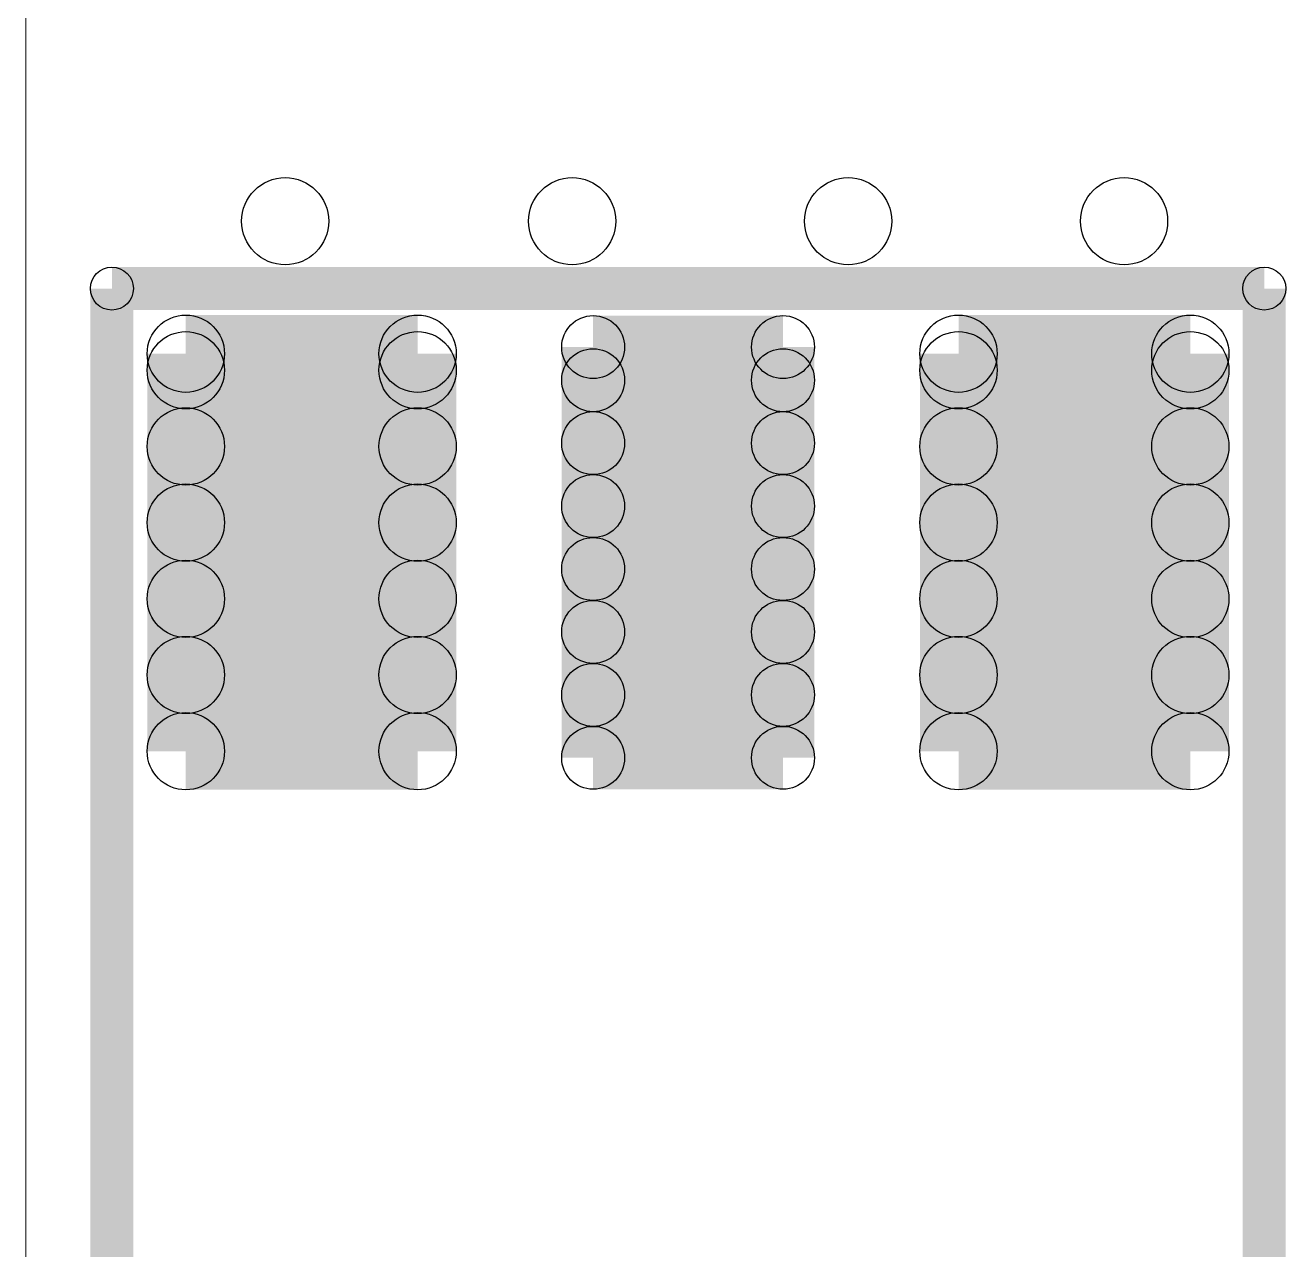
# Model space of a CAD drawing. Extents: x 0 to 126, y 0 to 22.
# Drawn here: x 5.841 to 8.741, y 5.139 to 7.957 of the extents above; entities that cross this region are included whole.
import ezdxf

# ---------------------------------------------------------------- set-up
doc = ezdxf.new("R2010")
doc.units = 0
doc.layers.get('0').update_dxf_attribs({"linetype": 'CONTINUOUS'})
for name, color, linetype in [('SEEEDSTUDIOXIAONRF52840V1_1_GTO', 10, 'CONTINUOUS'), ('SEEEDSTUDIOXIAONRF52840V1_1_GTS', 9, 'CONTINUOUS'), ('SEEEDSTUDIOXIAONRF52840V1_1_TXT', 12, 'CONTINUOUS')]:
    doc.layers.add(name, color=color, linetype=linetype)

# ---------------------------------------------------------------- blocks, each defined once
blk = doc.blocks.new('ROUND_62')
blk.add_circle((0, 0), 0.0495)
blk = doc.blocks.new('ROUND_75')
blk.add_circle((0, 0), 0.0889)
blk = doc.blocks.new('ROUND_77')
blk.add_circle((0, 0), 0.0724)
blk = doc.blocks.new('ROUND_85')
blk.add_circle((0, 0), 0.1003)

msp = doc.modelspace()

# ---------------------------------------------------------------- linework, layer by layer
at = {"layer": 'SEEEDSTUDIOXIAONRF52840V1_1_GTO'}
for points, const_width in [([(5.842, 17.1577), (5.842, 3.1877)], 0.00254), ([(6.04012, 4.0513), (6.04012, 7.35076)], 0.09906), ([(6.04012, 7.35076), (8.69188, 7.35076)], 0.09906), ([(8.69188, 7.35076), (8.69188, 3.85064)], 0.09906)]:
    msp.add_lwpolyline(points, dxfattribs=dict(at, const_width=const_width))
at = {"layer": 'SEEEDSTUDIOXIAONRF52840V1_1_GTS'}
for points, const_width in [([(5.842, 17.1577), (5.842, 3.1877)], 0.00254), ([(6.2103, 6.2865), (6.2103, 7.2009)], 0.1778), ([(6.2103, 7.2009), (6.7437, 7.2009)], 0.1778), ([(6.7437, 7.2009), (6.7437, 6.2865)], 0.1778), ([(7.14756, 7.21614), (7.14756, 6.27126)], 0.14478), ([(7.14756, 7.21614), (7.58444, 7.21614)], 0.14478), ([(7.58444, 7.21614), (7.58444, 6.27126)], 0.14478), ([(7.9883, 7.2009), (7.9883, 6.2865)], 0.1778), ([(7.9883, 7.2009), (8.5217, 7.2009)], 0.1778), ([(8.5217, 7.2009), (8.5217, 6.2865)], 0.1778), ([(6.2103, 7.1628), (6.7437, 7.1628)], 0.1778), ([(7.9883, 7.1628), (8.5217, 7.1628)], 0.1778), ([(7.58444, 7.13994), (7.14756, 7.13994)], 0.14478), ([(6.7437, 6.98754), (6.2103, 6.98754)], 0.1778), ([(7.14756, 6.99516), (7.58444, 6.99516)], 0.14478), ([(8.5217, 6.98754), (7.9883, 6.98754)], 0.1778), ([(7.58444, 6.85038), (7.14756, 6.85038)], 0.14478), ([(6.2103, 6.81228), (6.7437, 6.81228)], 0.1778), ([(7.9883, 6.81228), (8.5217, 6.81228)], 0.1778), ([(7.14756, 6.7056), (7.58444, 6.7056)], 0.14478), ([(6.7437, 6.63702), (6.2103, 6.63702)], 0.1778), ([(8.5217, 6.63702), (7.9883, 6.63702)], 0.1778), ([(7.58444, 6.56082), (7.14756, 6.56082)], 0.14478), ([(6.2103, 6.46176), (6.7437, 6.46176)], 0.1778), ([(7.9883, 6.46176), (8.5217, 6.46176)], 0.1778), ([(7.14756, 6.41604), (7.58444, 6.41604)], 0.14478), ([(6.7437, 6.2865), (6.2103, 6.2865)], 0.1778), ([(8.5217, 6.2865), (7.9883, 6.2865)], 0.1778), ([(7.58444, 6.27126), (7.14756, 6.27126)], 0.14478)]:
    msp.add_lwpolyline(points, dxfattribs=dict(at, const_width=const_width))

# ---------------------------------------------------------------- block references
at = {"layer": 'SEEEDSTUDIOXIAONRF52840V1_1_GTO'}
for p in [(6.04012, 7.35076), (8.69188, 7.35076)]:
    msp.add_blockref('ROUND_62', p, dxfattribs=at)
at = {"layer": 'SEEEDSTUDIOXIAONRF52840V1_1_GTS'}
for name, p in [('ROUND_75', (6.2103, 7.2009)), ('ROUND_75', (6.7437, 7.2009)), ('ROUND_77', (7.14756, 7.21614)), ('ROUND_77', (7.14756, 7.21614)), ('ROUND_77', (7.58444, 7.21614)), ('ROUND_75', (7.9883, 7.2009)), ('ROUND_75', (7.9883, 7.2009)), ('ROUND_75', (8.5217, 7.2009)), ('ROUND_75', (6.2103, 7.1628)), ('ROUND_75', (6.7437, 7.1628)), ('ROUND_75', (7.9883, 7.1628)), ('ROUND_75', (8.5217, 7.1628)), ('ROUND_77', (7.14756, 7.13994)), ('ROUND_77', (7.58444, 7.13994)), ('ROUND_75', (6.2103, 6.98754)), ('ROUND_75', (6.7437, 6.98754)), ('ROUND_77', (7.14756, 6.99516)), ('ROUND_77', (7.58444, 6.99516)), ('ROUND_75', (7.9883, 6.98754)), ('ROUND_75', (8.5217, 6.98754)), ('ROUND_77', (7.14756, 6.85038)), ('ROUND_77', (7.58444, 6.85038)), ('ROUND_75', (6.2103, 6.81228)), ('ROUND_75', (6.7437, 6.81228)), ('ROUND_75', (7.9883, 6.81228)), ('ROUND_75', (8.5217, 6.81228)), ('ROUND_77', (7.14756, 6.7056)), ('ROUND_77', (7.58444, 6.7056)), ('ROUND_75', (6.2103, 6.63702)), ('ROUND_75', (6.7437, 6.63702)), ('ROUND_75', (7.9883, 6.63702)), ('ROUND_75', (8.5217, 6.63702)), ('ROUND_77', (7.14756, 6.56082)), ('ROUND_77', (7.58444, 6.56082)), ('ROUND_75', (6.2103, 6.46176)), ('ROUND_75', (6.7437, 6.46176)), ('ROUND_75', (7.9883, 6.46176)), ('ROUND_75', (8.5217, 6.46176)), ('ROUND_77', (7.14756, 6.41604)), ('ROUND_77', (7.58444, 6.41604)), ('ROUND_75', (6.2103, 6.2865)), ('ROUND_75', (6.2103, 6.2865)), ('ROUND_75', (6.7437, 6.2865)), ('ROUND_75', (7.9883, 6.2865)), ('ROUND_75', (7.9883, 6.2865)), ('ROUND_75', (8.5217, 6.2865)), ('ROUND_77', (7.14756, 6.27126)), ('ROUND_77', (7.14756, 6.27126)), ('ROUND_77', (7.58444, 6.27126))]:
    msp.add_blockref(name, p, dxfattribs=at)
at = {"layer": 'SEEEDSTUDIOXIAONRF52840V1_1_TXT'}
for p in [(6.4389, 7.5057), (7.0993, 7.5057), (7.7343, 7.5057), (8.3693, 7.5057)]:
    msp.add_blockref('ROUND_85', p, dxfattribs=at)

doc.saveas('drawing.dxf')
